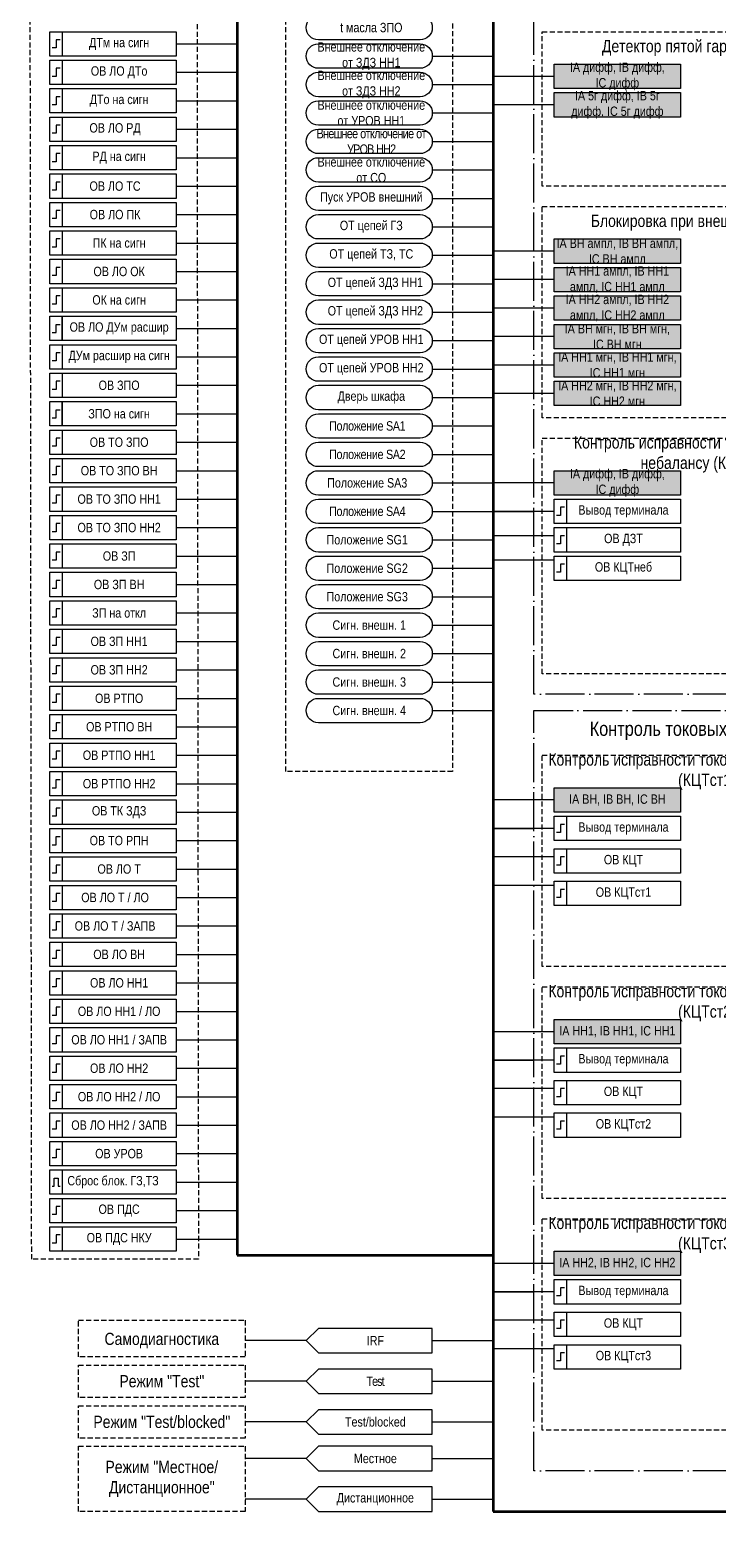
# Model space of a CAD drawing. Header units: millimetres. Extents: x -1143 to 1170, y -154 to 695.
# Drawn here: x -1072 to -902.7, y 2 to 366.5 of the extents above; entities that cross this region are included whole.
import ezdxf

# ---------------------------------------------------------------- set-up
doc = ezdxf.new("R2010")
doc.units = ezdxf.units.MM
doc.linetypes.add('ACAD_ISO04W100', pattern=[30, 24, -3, 0, -3])
doc.linetypes.add('штриховая2', pattern=[0.375, 0.25, -0.125])
doc.layers.add('TEXT', color=7, linetype='Continuous', lineweight=25)
doc.layers.add('Основная', color=7, linetype='Continuous')
doc.styles.add('2.3_GOST_RD', font='ARIALN.TTF', dxfattribs={"height": 2.3})
doc.styles.add('2.5_Gost_RD', font='ARIALN.TTF', dxfattribs={"height": 2.5})
doc.styles.add('3.5_Gost_RD', font='ARIALN.TTF', dxfattribs={"height": 3.5})

msp = doc.modelspace()

# ---------------------------------------------------------------- hatches: boundary and pattern name
at = {"ltscale": 100, "true_color": 0xef8637}
h = msp.add_hatch(color=30, dxfattribs=at)
h.dxf.hatch_style = 1
h.paths.add_polyline_path([(-943, 358), (-912, 358), (-912, 352), (-943, 352)])
h = msp.add_hatch(color=30, dxfattribs=at)
h.dxf.hatch_style = 1
h.paths.add_polyline_path([(-943, 351), (-912, 351), (-912, 345), (-943, 345)])
h = msp.add_hatch(color=30, dxfattribs=at)
h.dxf.hatch_style = 1
h.paths.add_polyline_path([(-943, 315), (-912, 315), (-912, 309), (-943, 309)])
h = msp.add_hatch(color=30, dxfattribs=at)
h.dxf.hatch_style = 1
h.paths.add_polyline_path([(-943, 308), (-912, 308), (-912, 302), (-943, 302)])
h = msp.add_hatch(color=30, dxfattribs=at)
h.dxf.hatch_style = 1
h.paths.add_polyline_path([(-943, 301), (-912, 301), (-912, 295), (-943, 295)])
h = msp.add_hatch(color=30, dxfattribs=at)
h.dxf.hatch_style = 1
h.paths.add_polyline_path([(-943, 294), (-912, 294), (-912, 288), (-943, 288)])
h = msp.add_hatch(color=30, dxfattribs=at)
h.dxf.hatch_style = 1
h.paths.add_polyline_path([(-943, 287), (-912, 287), (-912, 281), (-943, 281)])
h = msp.add_hatch(color=30, dxfattribs=at)
h.dxf.hatch_style = 1
h.paths.add_polyline_path([(-943, 280), (-912, 280), (-912, 274), (-943, 274)])
h = msp.add_hatch(color=30, dxfattribs=at)
h.dxf.hatch_style = 1
h.paths.add_polyline_path([(-943, 258), (-912, 258), (-912, 252), (-943, 252)])
at = {"ltscale": 100}
h = msp.add_hatch(color=3, dxfattribs=at)
h.dxf.hatch_style = 1
h.paths.add_polyline_path([(-943, 180), (-912, 180), (-912, 174), (-943, 174)])
h = msp.add_hatch(color=3, dxfattribs=at)
h.dxf.hatch_style = 1
h.paths.add_polyline_path([(-943, 123), (-912, 123), (-912, 117), (-943, 117)])
h = msp.add_hatch(color=3, dxfattribs=at)
h.dxf.hatch_style = 1
h.paths.add_polyline_path([(-943, 66), (-912, 66), (-912, 60), (-943, 60)])

# ---------------------------------------------------------------- linework, layer by layer
at = {"lineweight": 100, "ltscale": 100}
for p, q in [((-958, 658), (-958, 2)), ((-1021, 501), (-1021, 65)), ((-1021, 65), (-958, 65)), ((-958, 2), (-433, 2))]:
    msp.add_line(p, q, dxfattribs=at)
at = {"ltscale": 100}
for p, q in [((-1036, 363), (-1021, 363)), ((-973, 360), (-958, 360)), ((-1036, 356), (-1021, 356)), ((-943, 355), (-958, 355)), ((-973, 353), (-958, 353)), ((-1036, 349), (-1021, 349)), ((-943, 348), (-958, 348)), ((-973, 346), (-958, 346)), ((-1036, 342), (-1021, 342)), ((-973, 339), (-958, 339)), ((-1036, 335), (-1021, 335)), ((-973, 332), (-958, 332)), ((-1036, 328), (-1021, 328)), ((-973, 325), (-958, 325)), ((-1036, 321), (-1021, 321)), ((-973, 318), (-958, 318)), ((-1036, 314), (-1021, 314)), ((-973, 311), (-958, 311)), ((-943, 312), (-958, 312)), ((-1036, 307), (-1021, 307)), ((-973, 304), (-958, 304)), ((-943, 305), (-958, 305)), ((-1036, 300), (-1021, 300)), ((-973, 297), (-958, 297)), ((-943, 298), (-958, 298)), ((-1036, 293), (-1021, 293)), ((-973, 290), (-958, 290)), ((-943, 291), (-958, 291)), ((-1036, 286), (-1021, 286)), ((-973, 283), (-958, 283)), ((-943, 284), (-958, 284)), ((-1036, 279), (-1021, 279)), ((-973, 276), (-958, 276)), ((-943, 277), (-958, 277)), ((-1036, 272), (-1021, 272)), ((-973, 269), (-958, 269)), ((-1036, 265), (-1021, 265)), ((-973, 262), (-958, 262)), ((-1036, 258), (-1021, 258)), ((-973, 255), (-958, 255)), ((-943, 255), (-958, 255)), ((-1036, 251), (-1021, 251)), ((-973, 248), (-958, 248)), ((-943, 248), (-958, 248)), ((-958, 248), (-948, 248)), ((-1036, 244), (-1021, 244)), ((-973, 241), (-958, 241)), ((-943, 242), (-958, 242)), ((-1036, 237), (-1021, 237)), ((-973, 234), (-958, 234)), ((-943, 236), (-958, 236)), ((-1036, 230), (-1021, 230)), ((-973, 227), (-958, 227)), ((-1036, 223), (-1021, 223)), ((-973, 220), (-958, 220)), ((-1036, 216), (-1021, 216)), ((-973, 213), (-958, 213)), ((-1036, 209), (-1021, 209)), ((-973, 206), (-958, 206)), ((-1036, 202), (-1021, 202)), ((-973, 199), (-958, 199)), ((-1036, 195), (-1021, 195)), ((-1036, 188), (-1021, 188)), ((-1036, 181), (-1021, 181)), ((-1036, 174), (-1021, 174)), ((-1036, 167), (-1021, 167)), ((-1036, 160), (-1021, 160)), ((-1036, 153), (-1021, 153)), ((-1036, 146), (-1021, 146)), ((-1036, 139), (-1021, 139)), ((-1036, 132), (-1021, 132)), ((-1036, 125), (-1021, 125)), ((-1036, 118), (-1021, 118)), ((-1036, 111), (-1021, 111)), ((-1036, 104), (-1021, 104)), ((-1036, 97), (-1021, 97)), ((-1036, 90), (-1021, 90)), ((-1036, 83), (-1021, 83)), ((-1036, 76), (-1021, 76)), ((-1036, 69), (-1021, 69)), ((-973, 44), (-958, 44)), ((-973, 34), (-958, 34)), ((-973, 24), (-958, 24)), ((-973, 15), (-958, 15)), ((-973, 5), (-958, 5))]:
    msp.add_line(p, q, dxfattribs=at)
at = {"color": 3, "ltscale": 100}
for p, q in [((-943, 177), (-958, 177)), ((-943, 170), (-958, 170)), ((-958, 170), (-948, 170)), ((-943, 163), (-958, 163)), ((-943, 156), (-958, 156)), ((-943, 120), (-958, 120)), ((-943, 113), (-958, 113)), ((-958, 113), (-948, 113)), ((-943, 106), (-958, 106)), ((-943, 99), (-958, 99)), ((-943, 63), (-958, 63)), ((-943, 56), (-958, 56)), ((-958, 56), (-948, 56)), ((-943, 49), (-958, 49)), ((-943, 42), (-958, 42))]:
    msp.add_line(p, q, dxfattribs=at)
at = {"color": 3, "linetype": 'ACAD_ISO04W100', "lineweight": 30, "ltscale": 0.4}
for points in [[(-948, 658), (-863, 658), (-863, 203), (-948, 203)], [(-948, 199), (-863, 199), (-863, 12), (-948, 12)]]:
    msp.add_lwpolyline(points, close=True, dxfattribs=at)
at = {"color": 7, "linetype": 'штриховая2', "ltscale": 5}
for points in [[(-1009, 533), (-968, 533), (-968, 184), (-1009, 184)], [(-1072, 501), (-1031, 501), (-1030.5, 64), (-1071.5, 64)], [(-1060, 49), (-1019, 49), (-1019, 40), (-1060, 40)], [(-1060, 38), (-1019, 38), (-1019, 30), (-1060, 30)], [(-1060, 28), (-1019, 28), (-1019, 20), (-1060, 20)], [(-1060, 18), (-1019, 18), (-1019, 2), (-1060, 2)]]:
    msp.add_lwpolyline(points, close=True, dxfattribs=at)
at = {"ltscale": 100}
for points in [[(-1001, 364, -1), (-1001, 370), (-976, 370, -1), (-976, 364)], [(-1001, 357, -1), (-1001, 363), (-976, 363, -1), (-976, 357)], [(-1001, 350, -1), (-1001, 356), (-976, 356, -1), (-976, 350)], [(-1001, 343, -1), (-1001, 349), (-976, 349, -1), (-976, 343)], [(-1001, 336, -1), (-1001, 342), (-976, 342, -1), (-976, 336)], [(-1001, 329, -1), (-1001, 335), (-976, 335, -1), (-976, 329)], [(-1001, 322, -1), (-1001, 328), (-976, 328, -1), (-976, 322)], [(-1001, 315, -1), (-1001, 321), (-976, 321, -1), (-976, 315)], [(-1001, 308, -1), (-1001, 314), (-976, 314, -1), (-976, 308)], [(-1001, 301, -1), (-1001, 307), (-976, 307, -1), (-976, 301)], [(-1001, 294, -1), (-1001, 300), (-976, 300, -1), (-976, 294)], [(-1001, 287, -1), (-1001, 293), (-976, 293, -1), (-976, 287)], [(-1001, 280, -1), (-1001, 286), (-976, 286, -1), (-976, 280)], [(-1001, 273, -1), (-1001, 279), (-976, 279, -1), (-976, 273)], [(-1001, 266, -1), (-1001, 272), (-976, 272, -1), (-976, 266)], [(-1001, 259, -1), (-1001, 265), (-976, 265, -1), (-976, 259)], [(-1001, 252, -1), (-1001, 258), (-976, 258, -1), (-976, 252)], [(-1001, 245, -1), (-1001, 251), (-976, 251, -1), (-976, 245)], [(-1001, 238, -1), (-1001, 244), (-976, 244, -1), (-976, 238)], [(-1001, 231, -1), (-1001, 237), (-976, 237, -1), (-976, 231)], [(-1001, 224, -1), (-1001, 230), (-976, 230, -1), (-976, 224)], [(-1001, 217, -1), (-1001, 223), (-976, 223, -1), (-976, 217)], [(-1001, 210, -1), (-1001, 216), (-976, 216, -1), (-976, 210)], [(-1001, 203, -1), (-1001, 209), (-976, 209, -1), (-976, 203)], [(-1001, 196, -1), (-1001, 202), (-976, 202, -1), (-976, 196)]]:
    msp.add_lwpolyline(points, format="xyb", close=True, dxfattribs=at)
for points in [[(-1067, 366), (-1064, 366), (-1064, 360), (-1067, 360)], [(-1067, 366), (-1036, 366), (-1036, 360), (-1067, 360)], [(-1067, 359), (-1064, 359), (-1064, 353), (-1067, 353)], [(-1067, 359), (-1036, 359), (-1036, 353), (-1067, 353)], [(-943, 358), (-912, 358), (-912, 352), (-943, 352)], [(-1067, 352), (-1064, 352), (-1064, 346), (-1067, 346)], [(-1067, 352), (-1036, 352), (-1036, 346), (-1067, 346)], [(-943, 351), (-912, 351), (-912, 345), (-943, 345)], [(-1067, 345), (-1064, 345), (-1064, 339), (-1067, 339)], [(-1067, 345), (-1036, 345), (-1036, 339), (-1067, 339)], [(-1067, 338), (-1064, 338), (-1064, 332), (-1067, 332)], [(-1067, 338), (-1036, 338), (-1036, 332), (-1067, 332)], [(-1067, 331), (-1064, 331), (-1064, 325), (-1067, 325)], [(-1067, 331), (-1036, 331), (-1036, 325), (-1067, 325)], [(-1067, 324), (-1064, 324), (-1064, 318), (-1067, 318)], [(-1067, 324), (-1036, 324), (-1036, 318), (-1067, 318)], [(-1067, 317), (-1064, 317), (-1064, 311), (-1067, 311)], [(-1067, 317), (-1036, 317), (-1036, 311), (-1067, 311)], [(-943, 315), (-912, 315), (-912, 309), (-943, 309)], [(-1067, 310), (-1064, 310), (-1064, 304), (-1067, 304)], [(-1067, 310), (-1036, 310), (-1036, 304), (-1067, 304)], [(-943, 308), (-912, 308), (-912, 302), (-943, 302)], [(-1067, 303), (-1064, 303), (-1064, 297), (-1067, 297)], [(-1067, 303), (-1036, 303), (-1036, 297), (-1067, 297)], [(-943, 301), (-912, 301), (-912, 295), (-943, 295)], [(-1067, 296), (-1064, 296), (-1064, 290), (-1067, 290)], [(-1064, 296), (-1036, 296), (-1036, 290), (-1064, 290)], [(-943, 294), (-912, 294), (-912, 288), (-943, 288)], [(-1067, 289), (-1064, 289), (-1064, 283), (-1067, 283)], [(-1067, 289), (-1036, 289), (-1036, 283), (-1067, 283)], [(-943, 287), (-912, 287), (-912, 281), (-943, 281)], [(-1067, 282), (-1064, 282), (-1064, 276), (-1067, 276)], [(-1067, 282), (-1036, 282), (-1036, 276), (-1067, 276)], [(-943, 280), (-912, 280), (-912, 274), (-943, 274)], [(-1067, 275), (-1064, 275), (-1064, 269), (-1067, 269)], [(-1064, 275), (-1036, 275), (-1036, 269), (-1064, 269)], [(-1067, 268), (-1064, 268), (-1064, 262), (-1067, 262)], [(-1067, 268), (-1036, 268), (-1036, 262), (-1067, 262)], [(-1067, 261), (-1064, 261), (-1064, 255), (-1067, 255)], [(-1067, 261), (-1036, 261), (-1036, 255), (-1067, 255)], [(-943, 258), (-912, 258), (-912, 252), (-943, 252)], [(-1067, 254), (-1064, 254), (-1064, 248), (-1067, 248)], [(-1067, 254), (-1036, 254), (-1036, 248), (-1067, 248)], [(-943, 251), (-940, 251), (-940, 245), (-943, 245)], [(-943, 251), (-912, 251), (-912, 245), (-943, 245)], [(-1067, 247), (-1064, 247), (-1064, 241), (-1067, 241)], [(-1067, 247), (-1036, 247), (-1036, 241), (-1067, 241)], [(-943, 244), (-940, 244), (-940, 238), (-943, 238)], [(-943, 244), (-912, 244), (-912, 238), (-943, 238)], [(-1067, 240), (-1064, 240), (-1064, 234), (-1067, 234)], [(-1067, 240), (-1036, 240), (-1036, 234), (-1067, 234)], [(-943, 237), (-940, 237), (-940, 231), (-943, 231)], [(-943, 237), (-912, 237), (-912, 231), (-943, 231)], [(-1067, 233), (-1064, 233), (-1064, 227), (-1067, 227)], [(-1067, 233), (-1036, 233), (-1036, 227), (-1067, 227)], [(-1067, 226), (-1064, 226), (-1064, 220), (-1067, 220)], [(-1067, 226), (-1036, 226), (-1036, 220), (-1067, 220)], [(-1067, 219), (-1064, 219), (-1064, 213), (-1067, 213)], [(-1067, 219), (-1036, 219), (-1036, 213), (-1067, 213)], [(-1067, 212), (-1064, 212), (-1064, 206), (-1067, 206)], [(-1067, 212), (-1036, 212), (-1036, 206), (-1067, 206)], [(-1067, 205), (-1064, 205), (-1064, 199), (-1067, 199)], [(-1067, 205), (-1036, 205), (-1036, 199), (-1067, 199)], [(-1067, 198), (-1064, 198), (-1064, 192), (-1067, 192)], [(-1067, 198), (-1036, 198), (-1036, 192), (-1067, 192)], [(-1067, 191), (-1064, 191), (-1064, 185), (-1067, 185)], [(-1067, 191), (-1036, 191), (-1036, 185), (-1067, 185)], [(-1067, 184), (-1036, 184), (-1036, 178), (-1067, 178)], [(-1067, 184), (-1064, 184), (-1064, 178), (-1067, 178)], [(-1067, 177), (-1064, 177), (-1064, 171), (-1067, 171)], [(-1067, 177), (-1036, 177), (-1036, 171), (-1067, 171)], [(-1067, 170), (-1036, 170), (-1036, 164), (-1067, 164)], [(-1067, 170), (-1064, 170), (-1064, 164), (-1067, 164)], [(-1067, 163), (-1064, 163), (-1064, 157), (-1067, 157)], [(-1067, 163), (-1036, 163), (-1036, 157), (-1067, 157)], [(-1067, 156), (-1064, 156), (-1064, 150), (-1067, 150)], [(-1067, 156), (-1036, 156), (-1036, 150), (-1067, 150)], [(-1067, 149), (-1064, 149), (-1064, 143), (-1067, 143)], [(-1067, 149), (-1036, 149), (-1036, 143), (-1067, 143)], [(-1067, 142), (-1064, 142), (-1064, 136), (-1067, 136)], [(-1067, 142), (-1036, 142), (-1036, 136), (-1067, 136)], [(-1067, 135), (-1064, 135), (-1064, 129), (-1067, 129)], [(-1067, 135), (-1036, 135), (-1036, 129), (-1067, 129)], [(-1067, 128), (-1064, 128), (-1064, 122), (-1067, 122)], [(-1067, 128), (-1036, 128), (-1036, 122), (-1067, 122)], [(-1067, 121), (-1064, 121), (-1064, 115), (-1067, 115)], [(-1067, 121), (-1036, 121), (-1036, 115), (-1067, 115)], [(-1067, 114), (-1064, 114), (-1064, 108), (-1067, 108)], [(-1067, 114), (-1036, 114), (-1036, 108), (-1067, 108)], [(-1067, 107), (-1064, 107), (-1064, 101), (-1067, 101)], [(-1067, 107), (-1036, 107), (-1036, 101), (-1067, 101)], [(-1067, 100), (-1064, 100), (-1064, 94), (-1067, 94)], [(-1067, 100), (-1036, 100), (-1036, 94), (-1067, 94)], [(-1067, 93), (-1064, 93), (-1064, 87), (-1067, 87)], [(-1067, 93), (-1036, 93), (-1036, 87), (-1067, 87)], [(-1067, 86), (-1064, 86), (-1064, 80), (-1067, 80)], [(-1067, 86), (-1036, 86), (-1036, 80), (-1067, 80)], [(-1067, 79), (-1036, 79), (-1036, 73), (-1067, 73)], [(-1067, 79), (-1064, 79), (-1064, 73), (-1067, 73)], [(-1067, 72), (-1036, 72), (-1036, 66), (-1067, 66)], [(-1067, 72), (-1064, 72), (-1064, 66), (-1067, 66)]]:
    msp.add_lwpolyline(points, close=True, dxfattribs=at)
at = {"linetype": 'штриховая2', "ltscale": 5}
for points in [[(-946, 366), (-865, 366), (-865, 328), (-946, 328)], [(-946, 323), (-865, 323), (-865, 271), (-946, 271)], [(-946, 266), (-865, 266), (-865, 208), (-946, 208)]]:
    msp.add_lwpolyline(points, close=True, dxfattribs=at)
at = {"lineweight": 30, "ltscale": 100}
for points in [[(-1064.5, 364), (-1065.5, 364), (-1065.5, 362), (-1066.5, 362)], [(-1064.5, 357), (-1065.5, 357), (-1065.5, 355), (-1066.5, 355)], [(-1064.5, 350), (-1065.5, 350), (-1065.5, 348), (-1066.5, 348)], [(-1064.5, 343), (-1065.5, 343), (-1065.5, 341), (-1066.5, 341)], [(-1064.5, 336), (-1065.5, 336), (-1065.5, 334), (-1066.5, 334)], [(-1064.5, 329), (-1065.5, 329), (-1065.5, 327), (-1066.5, 327)], [(-1064.5, 322), (-1065.5, 322), (-1065.5, 320), (-1066.5, 320)], [(-1064.5, 315), (-1065.5, 315), (-1065.5, 313), (-1066.5, 313)], [(-1064.5, 308), (-1065.5, 308), (-1065.5, 306), (-1066.5, 306)], [(-1064.5, 301), (-1065.5, 301), (-1065.5, 299), (-1066.5, 299)], [(-1066.5, 292), (-1065.5, 292), (-1065.5, 294), (-1064.5, 294)], [(-1064.5, 287), (-1065.5, 287), (-1065.5, 285), (-1066.5, 285)], [(-1064.5, 280), (-1065.5, 280), (-1065.5, 278), (-1066.5, 278)], [(-1066.5, 271), (-1065.5, 271), (-1065.5, 273), (-1064.5, 273)], [(-1064.5, 266), (-1065.5, 266), (-1065.5, 264), (-1066.5, 264)], [(-1064.5, 259), (-1065.5, 259), (-1065.5, 257), (-1066.5, 257)], [(-1064.5, 252), (-1065.5, 252), (-1065.5, 250), (-1066.5, 250)], [(-940.5, 249), (-941.5, 249), (-941.5, 247), (-942.5, 247)], [(-1064.5, 245), (-1065.5, 245), (-1065.5, 243), (-1066.5, 243)], [(-940.5, 242), (-941.5, 242), (-941.5, 240), (-942.5, 240)], [(-1064.5, 238), (-1065.5, 238), (-1065.5, 236), (-1066.5, 236)], [(-940.5, 235), (-941.5, 235), (-941.5, 233), (-942.5, 233)], [(-1064.5, 231), (-1065.5, 231), (-1065.5, 229), (-1066.5, 229)], [(-1064.5, 224), (-1065.5, 224), (-1065.5, 222), (-1066.5, 222)], [(-1064.5, 217), (-1065.5, 217), (-1065.5, 215), (-1066.5, 215)], [(-1064.5, 210), (-1065.5, 210), (-1065.5, 208), (-1066.5, 208)], [(-1064.5, 203), (-1065.5, 203), (-1065.5, 201), (-1066.5, 201)], [(-1064.5, 196), (-1065.5, 196), (-1065.5, 194), (-1066.5, 194)], [(-1064.5, 189), (-1065.5, 189), (-1065.5, 187), (-1066.5, 187)], [(-1066.5, 180), (-1065.5, 180), (-1065.5, 182), (-1064.5, 182)], [(-1064.5, 175), (-1065.5, 175), (-1065.5, 173), (-1066.5, 173)], [(-1066.5, 166), (-1065.5, 166), (-1065.5, 168), (-1064.5, 168)], [(-1064.5, 161), (-1065.5, 161), (-1065.5, 159), (-1066.5, 159)], [(-1064.5, 154), (-1065.5, 154), (-1065.5, 152), (-1066.5, 152)], [(-1064.5, 147), (-1065.5, 147), (-1065.5, 145), (-1066.5, 145)], [(-1064.5, 140), (-1065.5, 140), (-1065.5, 138), (-1066.5, 138)], [(-1064.5, 133), (-1065.5, 133), (-1065.5, 131), (-1066.5, 131)], [(-1064.5, 126), (-1065.5, 126), (-1065.5, 124), (-1066.5, 124)], [(-1064.5, 119), (-1065.5, 119), (-1065.5, 117), (-1066.5, 117)], [(-1064.5, 112), (-1065.5, 112), (-1065.5, 110), (-1066.5, 110)], [(-1064.5, 105), (-1065.5, 105), (-1065.5, 103), (-1066.5, 103)], [(-1064.5, 98), (-1065.5, 98), (-1065.5, 96), (-1066.5, 96)], [(-1064.5, 91), (-1065.5, 91), (-1065.5, 89), (-1066.5, 89)], [(-1066.5, 82), (-1066, 82), (-1066, 84), (-1065, 84), (-1065, 82), (-1064.5, 82)], [(-1064.5, 77), (-1065.5, 77), (-1065.5, 75), (-1066.5, 75)], [(-1064.5, 70), (-1065.5, 70), (-1065.5, 68), (-1066.5, 68)]]:
    msp.add_lwpolyline(points, dxfattribs=at)
at = {"color": 3, "linetype": 'штриховая2', "ltscale": 5}
for points in [[(-946, 188), (-865, 188), (-865, 136), (-946, 136)], [(-946, 131), (-865, 131), (-865, 79), (-946, 79)], [(-946, 74), (-865, 74), (-865, 22), (-946, 22)]]:
    msp.add_lwpolyline(points, close=True, dxfattribs=at)
at = {"color": 3, "ltscale": 100}
for points in [[(-943, 180), (-912, 180), (-912, 174), (-943, 174)], [(-943, 173), (-940, 173), (-940, 167), (-943, 167)], [(-943, 173), (-912, 173), (-912, 167), (-943, 167)], [(-943, 165), (-940, 165), (-940, 159), (-943, 159)], [(-943, 165), (-912, 165), (-912, 159), (-943, 159)], [(-943, 157), (-940, 157), (-940, 151), (-943, 151)], [(-943, 157), (-912, 157), (-912, 151), (-943, 151)], [(-943, 123), (-912, 123), (-912, 117), (-943, 117)], [(-943, 116), (-940, 116), (-940, 110), (-943, 110)], [(-943, 116), (-912, 116), (-912, 110), (-943, 110)], [(-943, 108), (-940, 108), (-940, 102), (-943, 102)], [(-943, 108), (-912, 108), (-912, 102), (-943, 102)], [(-943, 100), (-940, 100), (-940, 94), (-943, 94)], [(-943, 100), (-912, 100), (-912, 94), (-943, 94)], [(-943, 66), (-912, 66), (-912, 60), (-943, 60)], [(-943, 59), (-940, 59), (-940, 53), (-943, 53)], [(-943, 59), (-912, 59), (-912, 53), (-943, 53)], [(-943, 51), (-940, 51), (-940, 45), (-943, 45)], [(-943, 51), (-912, 51), (-912, 45), (-943, 45)], [(-943, 43), (-940, 43), (-940, 37), (-943, 37)], [(-943, 43), (-912, 43), (-912, 37), (-943, 37)]]:
    msp.add_lwpolyline(points, close=True, dxfattribs=at)
at = {"color": 3, "lineweight": 30, "ltscale": 100}
for points in [[(-940.5, 171), (-941.5, 171), (-941.5, 169), (-942.5, 169)], [(-940.5, 163), (-941.5, 163), (-941.5, 161), (-942.5, 161)], [(-940.5, 155), (-941.5, 155), (-941.5, 153), (-942.5, 153)], [(-940.5, 114), (-941.5, 114), (-941.5, 112), (-942.5, 112)], [(-940.5, 106), (-941.5, 106), (-941.5, 104), (-942.5, 104)], [(-940.5, 98), (-941.5, 98), (-941.5, 96), (-942.5, 96)], [(-940.5, 57), (-941.5, 57), (-941.5, 55), (-942.5, 55)], [(-940.5, 49), (-941.5, 49), (-941.5, 47), (-942.5, 47)], [(-940.5, 41), (-941.5, 41), (-941.5, 39), (-942.5, 39)]]:
    msp.add_lwpolyline(points, dxfattribs=at)
at = {"ltscale": 100}
for points in [[(-1004, 44), (-1019, 44)], [(-973, 47), (-1001, 47), (-1004, 44), (-1001, 41), (-973, 41), (-973, 47)], [(-973, 37), (-1001, 37), (-1004, 34), (-1001, 31), (-973, 31), (-973, 37)], [(-1004, 34), (-1019, 34)], [(-973, 27), (-1001, 27), (-1004, 24), (-1001, 21), (-973, 21), (-973, 27)], [(-1004, 24), (-1019, 24)], [(-1004, 15), (-1019, 15)], [(-973, 18), (-1001, 18), (-1004, 15), (-1001, 12), (-973, 12), (-973, 18)], [(-973, 8), (-1001, 8), (-1004, 5), (-1001, 2), (-973, 2), (-973, 8)], [(-1004, 5), (-1019, 5)]]:
    msp.add_lwpolyline(points, dxfattribs=at)

# ---------------------------------------------------------------- texts
at = {"color": 0, "ltscale": 100, "char_height": 2.3, "attachment_point": 5, "style": '2.5_Gost_RD'}
for s, insert, width in [('{\\C256;ДТм на сигн}', (-1050, 363), 28), ('{\\C256;ОВ ЛО ДТо}', (-1050, 356), 28), ('{\\C256;IA дифф, IB дифф, IC дифф}', (-927.5, 355), 23.725), ('{\\C256;ДТо на сигн}', (-1050, 349), 28), ('{\\C256;IA 5г дифф, IB 5г дифф, IC 5г дифф}', (-927.5, 348), 29.1365), ('{\\C256;ОВ ЛО РД}', (-1051, 342), 28), ('{\\C256;РД на сигн}', (-1050, 335), 28), ('{\\C256;ОВ ЛО ТС}', (-1051, 328), 28), ('{\\C256;ОВ ЛО ПК}', (-1051, 321), 28), ('{\\C256;ПК на сигн}', (-1050, 314), 28), ('{\\C256;IA ВН ампл, IB ВН ампл, IC ВН ампл}', (-927.5, 312), 31), ('{\\C256;ОВ ЛО ОК}', (-1050, 307), 28), ('{\\C256;IA НН1 ампл, IB НН1 ампл, IC НН1 ампл}', (-927.5, 305), 31.5052), ('{\\C256;ОК на сигн}', (-1050, 300), 28), ('{\\C256;IA НН2 ампл, IB НН2 ампл, IC НН2 ампл}', (-927.5, 298), 31.5052), ('{\\C256;IA ВН мгн, IB ВН мгн, IC ВН мгн}', (-927.5, 291), 26.1583), ('{\\C256;IA НН1 мгн, IB НН1 мгн, IC НН1 мгн}', (-927.5, 284), 29.86), ('{\\C256;IA НН2 мгн, IB НН2 мгн, IC НН2 мгн}', (-927.5, 277), 29.86), ('{\\C256;ЗПО на сигн}', (-1050, 272), 28), ('{\\C256;IA дифф, IB дифф, IC дифф}', (-927.5, 255), 23.725)]:
    msp.add_mtext(s, dxfattribs=dict(at, insert=insert, width=width))
at = {"ltscale": 100, "char_height": 2.3, "attachment_point": 5, "style": '2.5_Gost_RD'}
for s, insert, width in [('Внешнее отключение от ЗДЗ НН1', (-988, 360), 28.7717), ('Внешнее отключение от ЗДЗ НН2', (-988, 353), 28.4003), ('Внешнее отключение от УРОВ НН1', (-988, 346), 29.0175), ('{\\T0.9;Внешнее отключение от УРОВ НН2}', (-988, 339), 29.0175), ('Внешнее отключение от СО', (-988, 332), 29.0175), ('Пуск УРОВ внешний', (-988, 325), 31), ('ОТ цепей ЗДЗ НН1', (-987, 304), 31), ('ОТ цепей ЗДЗ НН2', (-987, 297), 31), ('ОВ ЛО ДУм расшир', (-1050, 293), 28), ('ОТ цепей УРОВ НН1', (-988, 290), 31), ('ДУм расшир на сигн', (-1050, 286), 28), ('ОТ цепей УРОВ НН2', (-988, 283), 31), ('Вывод терминала', (-926, 248), 28), ('Сигн. внешн. 1', (-988.5, 220), 31), ('Сигн. внешн. 2', (-988.5, 213), 31), ('Сигн. внешн. 3', (-988.5, 206), 31), ('Сигн. внешн. 4', (-988.5, 199), 31), ('ОВ ТК ЗДЗ ', (-1050, 174), 28), ('ОВ ТО РПН ', (-1050, 167), 28), ('ОВ ПДС', (-1050, 76), 28), ('ОВ ПДС НКУ', (-1050, 69), 28)]:
    msp.add_mtext(s, dxfattribs=dict(at, insert=insert, width=width))
at = {"color": 30, "ltscale": 100, "true_color": 0xef8637, "char_height": 3, "width": 81, "attachment_point": 5, "style": '3.5_Gost_RD'}
for s, insert in [('Детектор пятой гармоники (Д5Г)', (-905.5, 362)), ('Блокировка при внешних КЗ (БВКЗ)', (-905.5, 319)), ('Контроль исправности токовых цепей по небалансу (КЦТнеб)', (-905.5, 262))]:
    msp.add_mtext(s, dxfattribs=dict(at, insert=insert))
at = {"color": 3, "ltscale": 100, "attachment_point": 5}
for s, insert, char_height, width, style in [('Контроль токовых цепей (КЦТ)', (-905.5, 194), 3.5, 85, '3.5_Gost_RD'), ('Контроль исправности токовых цепей стороны 1 (КЦТст1)', (-905.5, 184), 3, 81, '3.5_Gost_RD'), ('{\\C256;IA ВН, IB ВН, IC ВН}', (-927.5, 177), 2.3, 31, '2.5_Gost_RD'), ('Вывод терминала', (-926, 170), 2.3, 28, '2.5_Gost_RD'), ('Контроль исправности токовых цепей стороны 2 (КЦТст2)', (-905.5, 127), 3, 81, '3.5_Gost_RD'), ('{\\C256;IA НН1, IB НН1, IC НН1}', (-927.5, 120), 2.3, 31, '2.5_Gost_RD'), ('Вывод терминала', (-926, 113), 2.3, 28, '2.5_Gost_RD'), ('Контроль исправности токовых цепей стороны 3 (КЦТст3)', (-905.5, 70), 3, 81, '3.5_Gost_RD'), ('{\\C256;IA НН2, IB НН2, IC НН2}', (-927.5, 63), 2.3, 31, '2.5_Gost_RD'), ('Вывод терминала', (-926, 56), 2.3, 28, '2.5_Gost_RD')]:
    msp.add_mtext(s, dxfattribs=dict(at, insert=insert, char_height=char_height, width=width, style=style))
at = {"layer": 'TEXT', "ltscale": 100, "attachment_point": 5, "style": '2.5_Gost_RD'}
for s, insert, char_height, width in [('\\A1;t масла ЗПО', (-988, 367), 2.3, 31), ('ОТ цепей ГЗ', (-988, 318), 2.3, 31), ('ОТ цепей ТЗ, ТС', (-988, 311), 2.3, 31), ('Дверь шкафа', (-988, 276), 2.3, 31), ('{\\T0.95;Положение SA1}', (-989, 269), 2.3, 31), ('{\\T0.95;Положение SA2}', (-989, 262), 2.3, 31), ('Положение SA3', (-989, 255), 2.3, 31), ('{\\T0.95;Положение SA4}', (-989, 248), 2.3, 31), ('Положение SG1', (-989, 241), 2.3, 31), ('Положение SG2', (-989, 234), 2.3, 31), ('Положение SG3', (-989, 227), 2.3, 31), ('Самодиагностика', (-1039.5, 44), 3, 41), ('Режим "Test" ', (-1039.5, 34), 3, 41), ('Режим "Местное/ Дистанционное"', (-1039.5, 10), 3, 41)]:
    msp.add_mtext(s, dxfattribs=dict(at, insert=insert, char_height=char_height, width=width))
at = {"layer": 'TEXT', "color": 0, "ltscale": 100, "char_height": 2.3, "attachment_point": 5}
for s, insert, width, style in [('{\\C256;ОВ ЗПО}', (-1050, 279), 28, '2.5_Gost_RD'), ('{\\C256;ОВ ТО ЗПО}', (-1050, 265), 28, '2.5_Gost_RD'), ('{\\C256;ОВ ДЗТ}', (-926, 241), 28, '2.5_Gost_RD'), ('{\\C256;ОВ ЗП}', (-1050, 237), 28, '2.5_Gost_RD'), ('{\\C256;ЗП на откл}', (-1050, 223), 28, '2.5_Gost_RD'), ('{\\C256;ОВ РТПО}', (-1050, 202), 28, '2.5_Gost_RD'), ('{\\C256;ОВ ЛО Т}', (-1050, 160), 28, '2.5_Gost_RD'), ('{\\C256;ОВ ЛО Т / ЛО}', (-1051, 153), 28, '2.5_Gost_RD'), ('{\\C256;ОВ ЛО ВН}', (-1050, 139), 28, '2.5_Gost_RD'), ('{\\C256;ОВ ЛО НН1}', (-1050, 132), 28, '2.5_Gost_RD'), ('{\\C256;ОВ ЛО НН1 / ЛО}', (-1050, 125), 28, '2.5_Gost_RD'), ('{\\C256;ОВ ЛО НН2}', (-1050, 111), 28, '2.5_Gost_RD'), ('{\\C256;ОВ ЛО НН2 / ЛО}', (-1050, 104), 28, '2.5_Gost_RD'), ('{\\C256;ОВ УРОВ}', (-1050, 90), 28, '2.5_Gost_RD'), ('{\\C256;Сброс блок. ГЗ,ТЗ}', (-1051.5, 83), 31, '2.5_Gost_RD'), ('{\\C256;IRF}', (-987, 44), 28, '2.3_GOST_RD'), ('{\\T0.85;\\C256;Test}', (-987, 34), 28, '2.3_GOST_RD'), ('{\\C256;Test/blocked}', (-987, 24), 28, '2.3_GOST_RD'), ('{\\C256;Местное}', (-987, 15), 28, '2.3_GOST_RD'), ('{\\C256;Дистанционное}', (-987, 5), 28, '2.3_GOST_RD')]:
    msp.add_mtext(s, dxfattribs=dict(at, insert=insert, width=width, style=style))
at = {"layer": 'TEXT', "color": 3, "ltscale": 100, "char_height": 2.3, "width": 28, "attachment_point": 5, "style": '2.5_Gost_RD'}
for insert in [(-926, 162), (-926, 105), (-926, 48)]:
    msp.add_mtext('{\\C256;ОВ КЦТ}', dxfattribs=dict(at, insert=insert))
at = {"layer": 'TEXT', "color": 1, "ltscale": 100, "insert": (-1039.5, 24), "char_height": 3, "width": 41, "attachment_point": 5, "style": '2.5_Gost_RD'}
msp.add_mtext('Режим "Test/blocked"', dxfattribs=at)
at = {"layer": 'Основная', "color": 0, "ltscale": 100, "char_height": 2.3, "width": 28, "attachment_point": 5, "style": '2.5_Gost_RD'}
for s, insert in [('{\\C256;ОВ ТО ЗПО ВН}', (-1050, 258)), ('{\\C256;ОВ ТО ЗПО НН1}', (-1050, 251)), ('{\\C256;ОВ ТО ЗПО НН2}', (-1050, 244)), ('{\\C256;ОВ КЦТнеб}', (-926, 234)), ('{\\C256;ОВ ЗП ВН}', (-1050, 230)), ('{\\C256;ОВ ЗП НН1}', (-1050, 216)), ('{\\C256;ОВ ЗП НН2}', (-1050, 209)), ('{\\C256;ОВ РТПО ВН}', (-1050, 195)), ('{\\C256;ОВ РТПО НН1}', (-1050, 188)), ('{\\C256;ОВ РТПО НН2}', (-1050, 181)), ('{\\C256;ОВ ЛО Т / ЗАПВ}', (-1051, 146)), ('{\\C256;ОВ ЛО НН1 / ЗАПВ}', (-1050, 118)), ('{\\C256;ОВ ЛО НН2 / ЗАПВ}', (-1050, 97))]:
    msp.add_mtext(s, dxfattribs=dict(at, insert=insert))
at = {"layer": 'Основная', "color": 3, "ltscale": 100, "char_height": 2.3, "width": 28, "attachment_point": 5, "style": '2.5_Gost_RD'}
for s, insert in [('{\\C256;ОВ КЦТст1}', (-926, 154)), ('{\\C256;ОВ КЦТст2}', (-926, 97)), ('{\\C256;ОВ КЦТст3}', (-926, 40))]:
    msp.add_mtext(s, dxfattribs=dict(at, insert=insert))

doc.saveas('drawing.dxf')
